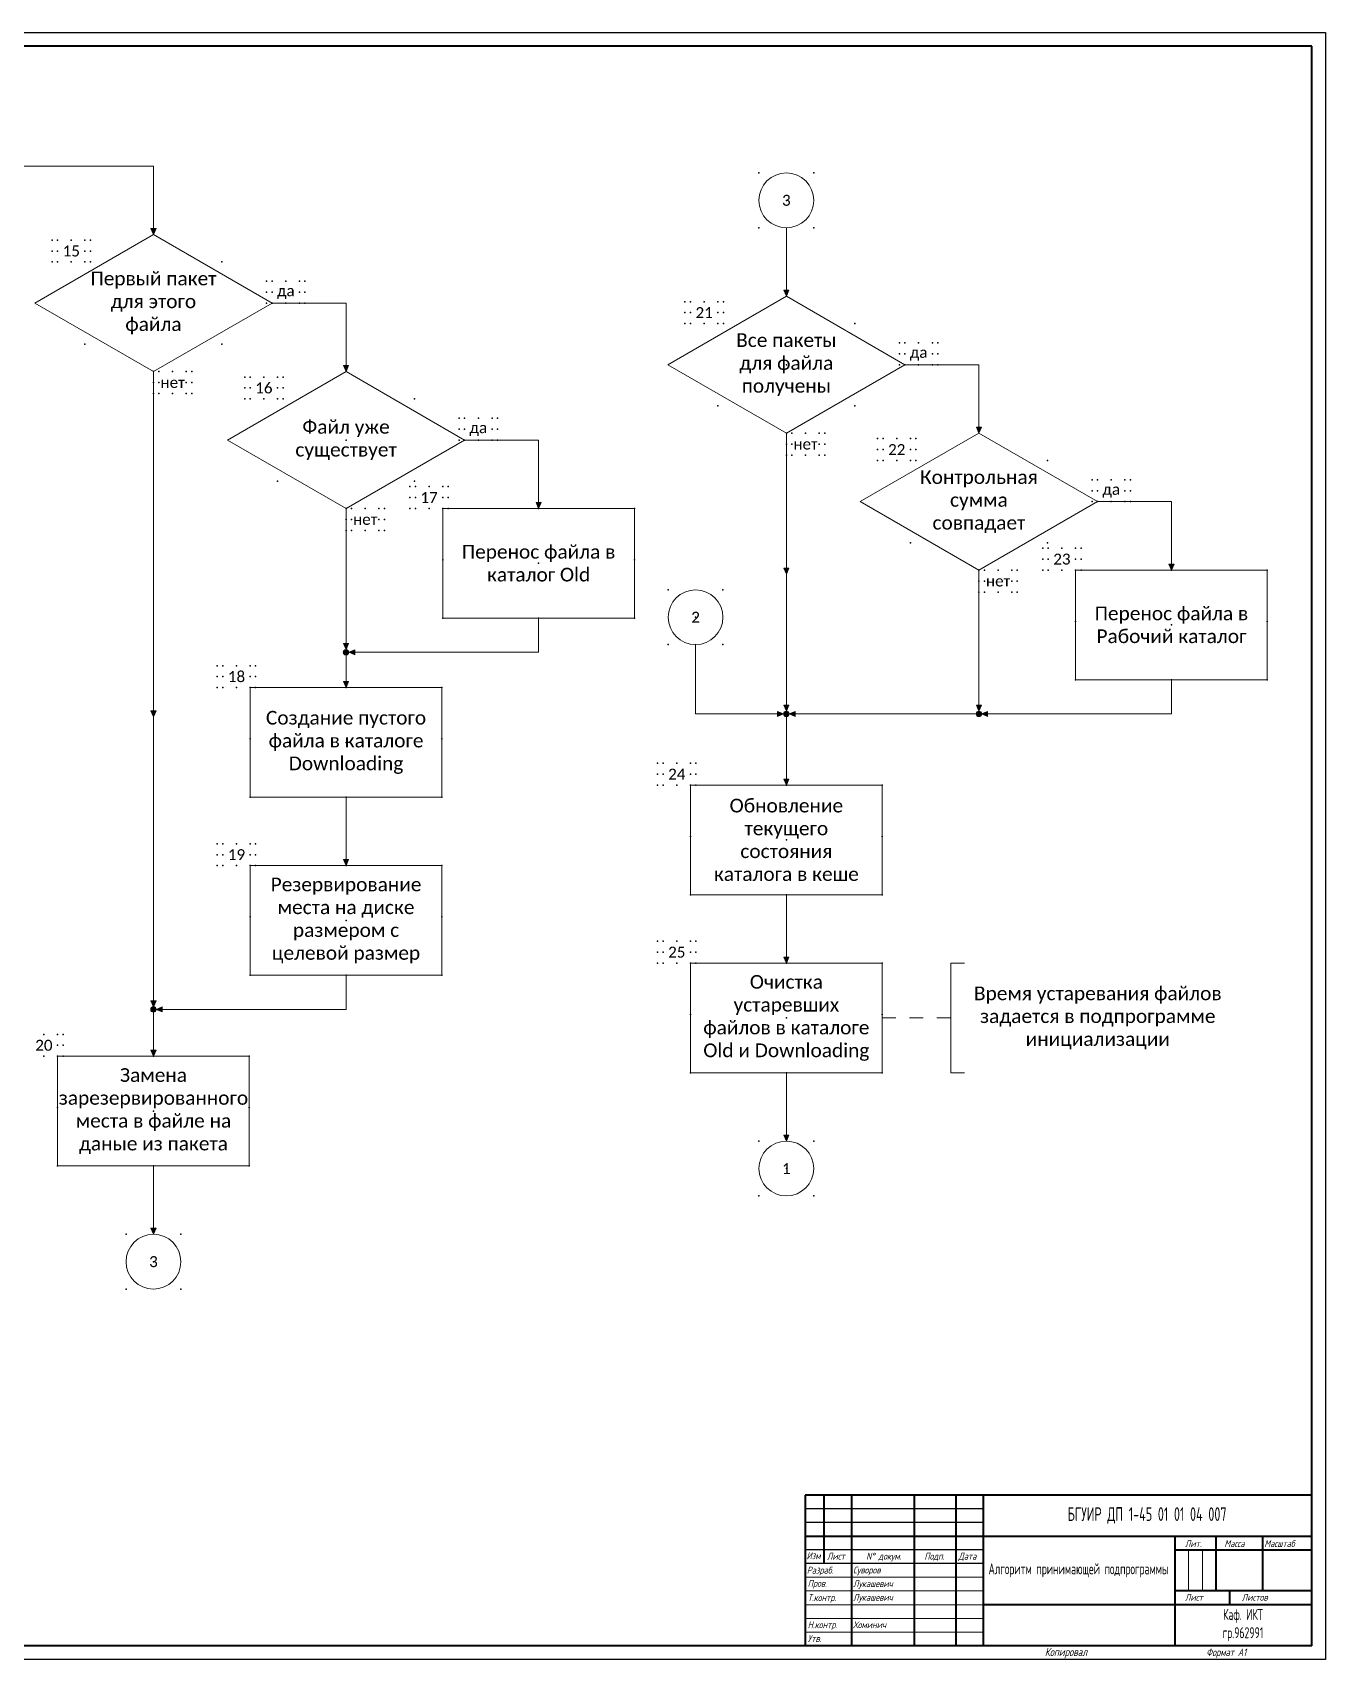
# Model space of a CAD drawing. Extents: x -1063 to 1165, y -1314 to -338.
# Drawn here: x 84 to 556, y -1314 to -720 of the extents above; entities that cross this region are included whole.
import ezdxf

# ---------------------------------------------------------------- set-up
doc = ezdxf.new("R2010")
doc.units = 0
doc.header["$MEASUREMENT"] = 0
doc.layers.get('0').update_dxf_attribs({"linetype": 'CONTINUOUS'})
doc.layers.add('KONTUR', color=7, linetype='CONTINUOUS')
doc.layers.add('Тонкие', color=7, linetype='CONTINUOUS')
doc.layers.add('Невидимка', color=131, linetype='CONTINUOUS', plot=False)
for name, color, linetype, lineweight in [('Основная', 7, 'CONTINUOUS', 40), ('Схема', 50, 'CONTINUOUS', 20), ('текст', 7, 'CONTINUOUS', 20), ('тонкая', 7, 'CONTINUOUS', 20)]:
    doc.layers.add(name, color=color, linetype=linetype, lineweight=lineweight)
doc.styles.add('ЕСКД', font='eskd15.shx', dxfattribs={"width": 0.8})
doc.styles.add('стиль1', font='romans.shx', dxfattribs={"width": 0.75, "oblique": 15, "height": 3.5})

msp = doc.modelspace()

# ---------------------------------------------------------------- hatches: boundary and pattern name
at = {"layer": 'Схема'}
h = msp.add_hatch(color=256, dxfattribs=at)
h.dxf.hatch_style = 1
h.paths.add_polyline_path([(128.79, -791.77), (127.85, -791.77), (127.85, -793.95)])
h.paths.add_polyline_path([(127.85, -791.77), (126.92, -791.77), (127.85, -793.95)])
h = msp.add_hatch(color=256, dxfattribs=at)
h.dxf.hatch_style = 1
h.paths.add_polyline_path([(359.85, -814.27), (358.91, -814.27), (358.91, -816.45)])
h.paths.add_polyline_path([(358.91, -814.27), (357.97, -814.27), (358.91, -816.45)])
h = msp.add_hatch(color=256, dxfattribs=at)
h.dxf.hatch_style = 1
h.paths.add_polyline_path([(199.09, -841.77), (198.16, -841.77), (198.16, -843.95)])
h.paths.add_polyline_path([(198.16, -841.77), (197.22, -841.77), (198.16, -843.95)])
h = msp.add_hatch(color=256, dxfattribs=at)
h.dxf.hatch_style = 1
h.paths.add_polyline_path([(430.15, -864.27), (429.21, -864.27), (429.21, -866.45)])
h.paths.add_polyline_path([(429.21, -864.27), (428.28, -864.27), (429.21, -866.45)])
h = msp.add_hatch(color=256, dxfattribs=at)
h.dxf.hatch_style = 1
h.paths.add_polyline_path([(269.39, -891.77), (268.46, -891.77), (268.46, -893.95)])
h.paths.add_polyline_path([(268.46, -891.77), (267.52, -891.77), (268.46, -893.95)])
h = msp.add_hatch(color=256, dxfattribs=at)
h.dxf.hatch_style = 1
h.paths.add_polyline_path([(500.45, -914.27), (499.51, -914.27), (499.51, -916.45)])
h.paths.add_polyline_path([(499.51, -914.27), (498.58, -914.27), (499.51, -916.45)])
h = msp.add_hatch(color=256, dxfattribs=at)
h.dxf.hatch_style = 1
h.paths.add_polyline_path([(359.85, -915.77), (358.91, -915.77), (358.91, -917.95)])
h.paths.add_polyline_path([(358.91, -915.77), (357.97, -915.77), (358.91, -917.95)])
h = msp.add_hatch(color=256, dxfattribs=at)
h.dxf.hatch_style = 1
h.paths.add_polyline_path([(199.09, -943.27), (198.16, -943.27), (198.16, -945.45)])
h.paths.add_polyline_path([(198.16, -943.27), (197.22, -943.27), (198.16, -945.45)])
h = msp.add_hatch(color=256, dxfattribs=at)
h.dxf.hatch_style = 1
h.paths.add_polyline_path([(198.16, -945.45), (198.16, -947.45, 0.414214), (199.16, -946.45, 0.414214)])
h.paths.add_polyline_path([(198.16, -945.45, 0.414214), (197.16, -946.45, 0.414214), (198.16, -947.45)])
h = msp.add_hatch(color=256, dxfattribs=at)
h.dxf.hatch_style = 1
h.paths.add_polyline_path([(201.34, -947.39), (201.34, -946.45), (199.16, -946.45)])
h.paths.add_polyline_path([(201.34, -946.45), (201.34, -945.52), (199.16, -946.45)])
h = msp.add_hatch(color=256, dxfattribs=at)
h.dxf.hatch_style = 1
h.paths.add_polyline_path([(199.09, -957.16), (198.16, -957.16), (198.16, -959.35)])
h.paths.add_polyline_path([(198.16, -957.16), (197.22, -957.16), (198.16, -959.35)])
h = msp.add_hatch(color=256, dxfattribs=at)
h.dxf.hatch_style = 1
h.paths.add_polyline_path([(128.79, -967.86), (127.85, -967.86), (127.85, -970.05)])
h.paths.add_polyline_path([(127.85, -967.86), (126.92, -967.86), (127.85, -970.05)])
h = msp.add_hatch(color=256, dxfattribs=at)
h.dxf.hatch_style = 1
h.paths.add_polyline_path([(355.72, -968.02), (355.72, -968.95), (357.91, -968.95)])
h.paths.add_polyline_path([(355.72, -968.95), (355.72, -969.89), (357.91, -968.95)])
h = msp.add_hatch(color=256, dxfattribs=at)
h.dxf.hatch_style = 1
h.paths.add_polyline_path([(358.91, -967.95), (358.91, -969.95, 0.414214), (359.91, -968.95, 0.414214)])
h.paths.add_polyline_path([(358.91, -967.95, 0.414214), (357.91, -968.95, 0.414214), (358.91, -969.95)])
h = msp.add_hatch(color=256, dxfattribs=at)
h.dxf.hatch_style = 1
h.paths.add_polyline_path([(359.85, -965.77), (358.91, -965.77), (358.91, -967.95)])
h.paths.add_polyline_path([(358.91, -965.77), (357.97, -965.77), (358.91, -967.95)])
h = msp.add_hatch(color=256, dxfattribs=at)
h.dxf.hatch_style = 1
h.paths.add_polyline_path([(362.1, -969.89), (362.1, -968.95), (359.91, -968.95)])
h.paths.add_polyline_path([(362.1, -968.95), (362.1, -968.02), (359.91, -968.95)])
h = msp.add_hatch(color=256, dxfattribs=at)
h.dxf.hatch_style = 1
h.paths.add_polyline_path([(429.21, -967.95), (429.21, -969.95, 0.414214), (430.21, -968.95, 0.414214)])
h.paths.add_polyline_path([(429.21, -967.95, 0.414214), (428.21, -968.95, 0.414214), (429.21, -969.95)])
h = msp.add_hatch(color=256, dxfattribs=at)
h.dxf.hatch_style = 1
h.paths.add_polyline_path([(430.15, -965.77), (429.21, -965.77), (429.21, -967.95)])
h.paths.add_polyline_path([(429.21, -965.77), (428.28, -965.77), (429.21, -967.95)])
h = msp.add_hatch(color=256, dxfattribs=at)
h.dxf.hatch_style = 1
h.paths.add_polyline_path([(432.4, -969.89), (432.4, -968.95), (430.21, -968.95)])
h.paths.add_polyline_path([(432.4, -968.95), (432.4, -968.02), (430.21, -968.95)])
h = msp.add_hatch(color=256, dxfattribs=at)
h.dxf.hatch_style = 1
h.paths.add_polyline_path([(359.85, -992.77), (358.91, -992.77), (358.91, -994.95)])
h.paths.add_polyline_path([(358.91, -992.77), (357.97, -992.77), (358.91, -994.95)])
h = msp.add_hatch(color=256, dxfattribs=at)
h.dxf.hatch_style = 1
h.paths.add_polyline_path([(199.09, -1022.16), (198.16, -1022.16), (198.16, -1024.35)])
h.paths.add_polyline_path([(198.16, -1022.16), (197.22, -1022.16), (198.16, -1024.35)])
h = msp.add_hatch(color=256, dxfattribs=at)
h.dxf.hatch_style = 1
h.paths.add_polyline_path([(359.85, -1057.77), (358.91, -1057.77), (358.91, -1059.95)])
h.paths.add_polyline_path([(358.91, -1057.77), (357.97, -1057.77), (358.91, -1059.95)])
h = msp.add_hatch(color=256, dxfattribs=at)
h.dxf.hatch_style = 1
h.paths.add_polyline_path([(128.79, -1073.66), (127.85, -1073.66), (127.85, -1075.85)])
h.paths.add_polyline_path([(127.85, -1073.66), (126.92, -1073.66), (127.85, -1075.85)])
h = msp.add_hatch(color=256, dxfattribs=at)
h.dxf.hatch_style = 1
h.paths.add_polyline_path([(127.85, -1075.85), (127.85, -1077.85, 0.414214), (128.85, -1076.85, 0.414214)])
h.paths.add_polyline_path([(127.85, -1075.85, 0.414214), (126.85, -1076.85, 0.414214), (127.85, -1077.85)])
h = msp.add_hatch(color=256, dxfattribs=at)
h.dxf.hatch_style = 1
h.paths.add_polyline_path([(131.04, -1077.78), (131.04, -1076.85), (128.85, -1076.85)])
h.paths.add_polyline_path([(131.04, -1076.85), (131.04, -1075.91), (128.85, -1076.85)])
h = msp.add_hatch(color=256, dxfattribs=at)
h.dxf.hatch_style = 1
h.paths.add_polyline_path([(128.79, -1091.77), (127.85, -1091.77), (127.85, -1093.95)])
h.paths.add_polyline_path([(127.85, -1091.77), (126.92, -1091.77), (127.85, -1093.95)])
h = msp.add_hatch(color=256, dxfattribs=at)
h.dxf.hatch_style = 1
h.paths.add_polyline_path([(359.85, -1122.77), (358.91, -1122.77), (358.91, -1124.95)])
h.paths.add_polyline_path([(358.91, -1122.77), (357.97, -1122.77), (358.91, -1124.95)])
h = msp.add_hatch(color=256, dxfattribs=at)
h.dxf.hatch_style = 1
h.paths.add_polyline_path([(128.79, -1156.77), (127.85, -1156.77), (127.85, -1158.95)])
h.paths.add_polyline_path([(127.85, -1156.77), (126.92, -1156.77), (127.85, -1158.95)])

# ---------------------------------------------------------------- linework, layer by layer
for p, q in [((430.74, -1259.18), (365.74, -1259.18)), ((430.74, -1264.18), (365.74, -1264.18)), ((430.74, -1274.18), (365.74, -1274.18)), ((430.74, -1279.18), (365.74, -1279.18)), ((500.74, -1309.18), (500.74, -1309.18))]:
    msp.add_line(p, q)
at = {"layer": 'KONTUR'}
for p, q in [((-285.26, -720.18), (555.74, -720.18)), ((555.74, -720.18), (555.74, -1314.18)), ((555.74, -1314.18), (-285.26, -1314.18))]:
    msp.add_line(p, q, dxfattribs=at)
at = {"layer": 'Невидимка'}
for p in [(348.91, -771.45), (368.91, -771.45), (358.91, -781.45), (358.91, -781.45), (90.85, -795.95), (92.85, -795.95), (97.85, -795.95), (102.85, -795.95), (104.85, -795.95), (348.91, -791.45), (368.91, -791.45), (90.85, -799.95), (92.85, -799.95), (102.85, -799.95), (104.85, -799.95), (90.85, -803.95), (92.85, -803.95), (97.85, -803.95), (102.85, -803.95), (102.85, -803.95), (104.85, -803.95), (152.85, -803.95), (169.16, -810.95), (171.16, -810.95), (176.16, -810.95), (181.16, -810.95), (183.16, -810.95), (127.85, -818.95), (169.16, -814.95), (169.16, -818.95), (171.16, -814.95), (171.16, -818.95), (176.16, -818.95), (181.16, -814.95), (181.16, -818.95), (183.16, -814.95), (183.16, -818.95), (321.91, -818.45), (323.91, -818.45), (328.91, -818.45), (333.91, -818.45), (335.91, -818.45), (321.91, -822.45), (323.91, -822.45), (333.91, -822.45), (335.91, -822.45), (321.91, -826.45), (323.91, -826.45), (328.91, -826.45), (333.91, -826.45), (333.91, -826.45), (335.91, -826.45), (383.91, -826.45), (102.85, -833.95), (152.85, -833.95), (400.21, -833.45), (400.21, -837.45), (402.21, -833.45), (402.21, -837.45), (407.21, -833.45), (412.21, -833.45), (412.21, -837.45), (414.21, -833.45), (414.21, -837.45), (358.91, -841.45), (400.21, -841.45), (402.21, -841.45), (407.21, -841.45), (412.21, -841.45), (414.21, -841.45), (127.85, -843.95), (127.85, -847.95), (129.85, -843.95), (129.85, -847.95), (134.85, -843.95), (139.85, -843.95), (139.85, -847.95), (141.85, -843.95), (141.85, -847.95), (161.16, -845.95), (163.16, -845.95), (168.16, -845.95), (173.16, -845.95), (175.16, -845.95), (127.85, -851.95), (129.85, -851.95), (134.85, -851.95), (139.85, -851.95), (141.85, -851.95), (161.16, -849.95), (161.16, -853.95), (163.16, -849.95), (163.16, -853.95), (168.16, -853.95), (173.16, -849.95), (173.16, -853.95), (173.16, -853.95), (175.16, -849.95), (175.16, -853.95), (223.16, -853.95), (239.46, -860.95), (241.46, -860.95), (246.46, -860.95), (251.46, -860.95), (253.46, -860.95), (333.91, -856.45), (383.91, -856.45), (239.46, -864.95), (241.46, -864.95), (251.46, -864.95), (253.46, -864.95), (358.91, -866.45), (358.91, -866.45), (360.91, -866.45), (360.91, -866.45), (365.91, -866.45), (365.91, -866.45), (370.91, -866.45), (370.91, -866.45), (372.91, -866.45), (372.91, -866.45), (198.16, -868.95), (239.46, -868.95), (241.46, -868.95), (246.46, -868.95), (251.46, -868.95), (253.46, -868.95), (358.91, -870.45), (358.91, -870.45), (360.91, -870.45), (360.91, -870.45), (370.91, -870.45), (370.91, -870.45), (372.91, -870.45), (372.91, -870.45), (392.21, -868.45), (392.21, -872.45), (394.21, -868.45), (394.21, -872.45), (399.21, -868.45), (404.21, -868.45), (404.21, -872.45), (406.21, -868.45), (406.21, -872.45), (358.91, -874.45), (358.91, -874.45), (360.91, -874.45), (360.91, -874.45), (365.91, -874.45), (365.91, -874.45), (370.91, -874.45), (370.91, -874.45), (372.91, -874.45), (372.91, -874.45), (392.21, -876.45), (394.21, -876.45), (399.21, -876.45), (404.21, -876.45), (404.21, -876.45), (406.21, -876.45), (454.21, -876.45), (173.16, -883.95), (223.16, -883.95), (470.51, -883.45), (472.51, -883.45), (477.51, -883.45), (482.51, -883.45), (484.51, -883.45), (221.46, -885.95), (221.46, -889.95), (223.46, -885.95), (223.46, -889.95), (228.46, -885.95), (233.46, -885.95), (233.46, -889.95), (235.46, -885.95), (235.46, -889.95), (470.51, -887.45), (472.51, -887.45), (482.51, -887.45), (484.51, -887.45), (198.16, -893.95), (200.16, -893.95), (205.16, -893.95), (210.16, -893.95), (212.16, -893.95), (221.46, -893.95), (223.46, -893.95), (228.46, -893.95), (233.46, -893.95), (233.46, -893.95), (235.46, -893.95), (268.46, -893.95), (303.46, -893.95), (429.21, -891.45), (470.51, -891.45), (472.51, -891.45), (477.51, -891.45), (482.51, -891.45), (484.51, -891.45), (198.16, -897.95), (198.16, -901.95), (200.16, -897.95), (200.16, -901.95), (205.16, -901.95), (210.16, -897.95), (210.16, -901.95), (212.16, -897.95), (212.16, -901.95), (404.21, -906.45), (452.51, -908.45), (454.21, -906.45), (454.51, -908.45), (459.51, -908.45), (464.51, -908.45), (466.51, -908.45), (233.46, -912.7), (268.46, -913.95), (268.46, -913.95), (303.46, -912.7), (452.51, -912.45), (454.51, -912.45), (464.51, -912.45), (466.51, -912.45), (429.21, -916.45), (429.21, -920.45), (431.21, -916.45), (431.21, -920.45), (436.21, -916.45), (441.21, -916.45), (441.21, -920.45), (443.21, -916.45), (443.21, -920.45), (452.51, -916.45), (454.51, -916.45), (459.51, -916.45), (464.51, -916.45), (464.51, -916.45), (466.51, -916.45), (499.51, -916.45), (534.51, -916.45), (315.78, -923.66), (335.78, -923.66), (429.21, -924.45), (431.21, -924.45), (436.21, -924.45), (441.21, -924.45), (443.21, -924.45), (233.46, -933.95), (268.46, -933.95), (303.46, -933.95), (325.78, -933.66), (325.78, -933.66), (464.51, -935.2), (499.51, -936.45), (499.51, -936.45), (534.51, -935.2), (315.78, -943.66), (335.78, -943.66), (151.16, -951.35), (151.16, -955.35), (153.16, -951.35), (153.16, -955.35), (158.16, -951.35), (163.16, -951.35), (163.16, -955.35), (165.16, -951.35), (165.16, -955.35), (151.16, -959.35), (153.16, -959.35), (158.16, -959.35), (163.16, -959.35), (163.16, -959.35), (165.16, -959.35), (198.16, -959.35), (233.16, -959.35), (464.51, -956.45), (499.51, -956.45), (534.51, -956.45), (163.16, -978.1), (198.16, -979.35), (198.16, -979.35), (233.16, -978.1), (311.91, -986.95), (311.91, -990.95), (313.91, -986.95), (313.91, -990.95), (318.91, -986.95), (323.91, -986.95), (323.91, -990.95), (325.91, -986.95), (325.91, -990.95), (311.91, -994.95), (313.91, -994.95), (318.91, -994.95), (323.91, -994.95), (323.91, -994.95), (325.91, -994.95), (358.91, -994.95), (393.91, -994.95), (163.16, -999.35), (198.16, -999.35), (233.16, -999.35), (323.91, -1013.7), (358.91, -1014.95), (358.91, -1014.95), (393.91, -1013.7), (151.16, -1016.35), (151.16, -1020.35), (153.16, -1016.35), (153.16, -1020.35), (158.16, -1016.35), (163.16, -1016.35), (163.16, -1020.35), (165.16, -1016.35), (165.16, -1020.35), (151.16, -1024.35), (153.16, -1024.35), (158.16, -1024.35), (163.16, -1024.35), (163.16, -1024.35), (165.16, -1024.35), (198.16, -1024.35), (233.16, -1024.35), (323.91, -1034.95), (358.91, -1034.95), (393.91, -1034.95), (163.16, -1043.1), (198.16, -1044.35), (198.16, -1044.35), (233.16, -1043.1), (311.91, -1051.95), (311.91, -1055.95), (313.91, -1051.95), (313.91, -1055.95), (318.91, -1051.95), (323.91, -1051.95), (323.91, -1055.95), (325.91, -1051.95), (325.91, -1055.95), (311.91, -1059.95), (313.91, -1059.95), (318.91, -1059.95), (323.91, -1059.95), (323.91, -1059.95), (325.91, -1059.95), (358.91, -1059.95), (393.91, -1059.95), (163.16, -1064.35), (198.16, -1064.35), (233.16, -1064.35), (323.91, -1078.7), (358.91, -1079.95), (358.91, -1079.95), (393.91, -1078.7), (87.85, -1085.95), (92.85, -1085.95), (94.85, -1085.95), (92.85, -1089.95), (94.85, -1089.95), (87.85, -1093.95), (92.85, -1093.95), (92.85, -1093.95), (94.85, -1093.95), (127.85, -1093.95), (162.85, -1093.95), (323.91, -1099.95), (358.91, -1099.95), (393.91, -1099.95), (92.85, -1112.7), (127.85, -1113.95), (127.85, -1113.95), (162.85, -1112.7), (348.91, -1124.95), (368.91, -1124.95), (92.85, -1133.95), (127.85, -1133.95), (162.85, -1133.95), (358.91, -1134.95), (358.91, -1134.95), (348.91, -1144.95), (368.91, -1144.95), (117.85, -1158.95), (137.85, -1158.95), (127.85, -1168.95), (127.85, -1168.95), (117.85, -1178.95), (137.85, -1178.95)]:
    msp.add_point(p, dxfattribs=at)
at = {"layer": 'Основная'}
for p, q in [((550.74, -725.18), (-265.26, -725.18)), ((550.74, -1309.18), (550.74, -725.18)), ((365.74, -1254.18), (365.74, -1309.18)), ((550.74, -1254.18), (365.74, -1254.18)), ((372.74, -1279.18), (372.74, -1254.18)), ((382.74, -1254.18), (382.74, -1309.18)), ((405.74, -1309.18), (405.74, -1254.18)), ((420.74, -1254.18), (420.74, -1309.18)), ((430.74, -1254.18), (430.74, -1309.18)), ((365.74, -1269.18), (550.74, -1269.18)), ((500.74, -1269.18), (500.74, -1309.18)), ((515.74, -1269.18), (515.74, -1289.18)), ((532.74, -1269.18), (532.74, -1289.18)), ((500.74, -1274.18), (550.74, -1274.18)), ((550.74, -1294.18), (430.74, -1294.18)), ((550.74, -1289.18), (500.74, -1289.18)), ((520.74, -1289.18), (520.74, -1294.18)), ((550.74, -1309.18), (-265.26, -1309.18))]:
    msp.add_line(p, q, dxfattribs=at)
at = {"layer": 'Схема'}
for p, q in [((127.85, -768.95), (67.44, -768.95)), ((127.85, -768.95), (127.85, -793.95)), ((127.85, -768.95), (127.85, -793.95)), ((127.85, -793.95), (84.55, -818.95)), ((126.92, -791.77), (127.85, -793.95)), ((126.92, -791.77), (128.79, -791.77)), ((128.79, -791.77), (127.85, -793.95)), ((127.85, -793.95), (171.16, -818.95)), ((358.91, -791.45), (358.91, -816.45)), ((358.91, -791.45), (358.91, -816.45)), ((127.85, -843.95), (84.55, -818.95)), ((127.85, -843.95), (171.16, -818.95)), ((171.16, -818.95), (198.16, -818.95)), ((198.16, -818.95), (198.16, -843.95)), ((198.16, -818.95), (198.16, -843.95)), ((358.91, -816.45), (315.61, -841.45)), ((357.97, -814.27), (358.91, -816.45)), ((357.97, -814.27), (359.85, -814.27)), ((359.85, -814.27), (358.91, -816.45)), ((358.91, -816.45), (402.21, -841.45)), ((197.22, -841.77), (198.16, -843.95)), ((197.22, -841.77), (199.09, -841.77)), ((199.09, -841.77), (198.16, -843.95)), ((358.91, -866.45), (315.61, -841.45)), ((358.91, -866.45), (402.21, -841.45)), ((402.21, -841.45), (429.21, -841.45)), ((429.21, -841.45), (429.21, -866.45)), ((429.21, -841.45), (429.21, -866.45)), ((127.85, -843.95), (127.85, -1093.95)), ((198.16, -843.95), (154.85, -868.95)), ((198.16, -843.95), (241.46, -868.95)), ((358.91, -866.45), (358.91, -918.95)), ((429.21, -866.45), (385.91, -891.45)), ((428.28, -864.27), (429.21, -866.45)), ((428.28, -864.27), (430.15, -864.27)), ((430.15, -864.27), (429.21, -866.45)), ((429.21, -866.45), (472.51, -891.45)), ((198.16, -893.95), (154.85, -868.95)), ((198.16, -893.95), (241.46, -868.95)), ((241.46, -868.95), (268.46, -868.95)), ((268.46, -868.95), (268.46, -893.95)), ((268.46, -868.95), (268.46, -893.95)), ((198.16, -893.95), (198.16, -959.35)), ((233.46, -893.95), (303.46, -893.95)), ((233.46, -893.95), (233.46, -933.95)), ((267.52, -891.77), (268.46, -893.95)), ((267.52, -891.77), (269.39, -891.77)), ((269.39, -891.77), (268.46, -893.95)), ((303.46, -893.95), (303.46, -933.95)), ((429.21, -916.45), (385.91, -891.45)), ((429.21, -916.45), (472.51, -891.45)), ((472.51, -891.45), (499.51, -891.45)), ((499.51, -891.45), (499.51, -916.45)), ((499.51, -891.45), (499.51, -916.45)), ((498.58, -914.27), (499.51, -916.45)), ((498.58, -914.27), (500.45, -914.27)), ((500.45, -914.27), (499.51, -916.45)), ((357.97, -915.77), (358.91, -917.95)), ((357.97, -915.77), (359.85, -915.77)), ((359.85, -915.77), (358.91, -917.95)), ((358.91, -918.95), (358.91, -968.95)), ((429.21, -916.45), (429.21, -968.95)), ((464.51, -916.45), (534.51, -916.45)), ((464.51, -916.45), (464.51, -956.45)), ((534.51, -916.45), (534.51, -956.45)), ((233.46, -933.95), (303.46, -933.95)), ((268.46, -933.95), (268.46, -946.45)), ((197.22, -943.27), (198.16, -945.45)), ((197.22, -943.27), (199.09, -943.27)), ((199.09, -943.27), (198.16, -945.45)), ((325.78, -943.66), (325.78, -968.95)), ((268.46, -946.45), (198.16, -946.45)), ((201.34, -945.52), (199.16, -946.45)), ((201.34, -947.39), (199.16, -946.45)), ((201.34, -945.52), (201.34, -947.39)), ((163.16, -959.35), (233.16, -959.35)), ((163.16, -959.35), (163.16, -999.35)), ((197.22, -957.16), (198.16, -959.35)), ((197.22, -957.16), (199.09, -957.16)), ((199.09, -957.16), (198.16, -959.35)), ((233.16, -959.35), (233.16, -999.35)), ((464.51, -956.45), (534.51, -956.45)), ((499.51, -956.45), (499.51, -968.95)), ((126.92, -967.86), (127.85, -970.05)), ((126.92, -967.86), (128.79, -967.86)), ((128.79, -967.86), (127.85, -970.05)), ((355.72, -968.02), (357.91, -968.95)), ((355.72, -969.89), (355.72, -968.02)), ((357.97, -965.77), (358.91, -967.95)), ((357.97, -965.77), (359.85, -965.77)), ((359.85, -965.77), (358.91, -967.95)), ((362.1, -968.02), (359.91, -968.95)), ((362.1, -968.02), (362.1, -969.89)), ((428.28, -965.77), (429.21, -967.95)), ((428.28, -965.77), (430.15, -965.77)), ((430.15, -965.77), (429.21, -967.95)), ((432.4, -968.02), (430.21, -968.95)), ((432.4, -968.02), (432.4, -969.89)), ((358.91, -968.95), (325.78, -968.95)), ((355.72, -969.89), (357.91, -968.95)), ((428.21, -968.95), (358.91, -968.95)), ((358.91, -969.95), (358.91, -994.95)), ((362.1, -969.89), (359.91, -968.95)), ((499.51, -968.95), (429.21, -968.95)), ((432.4, -969.89), (430.21, -968.95)), ((323.91, -994.95), (393.91, -994.95)), ((323.91, -994.95), (323.91, -1034.95)), ((357.97, -992.77), (358.91, -994.95)), ((357.97, -992.77), (359.85, -992.77)), ((359.85, -992.77), (358.91, -994.95)), ((393.91, -994.95), (393.91, -1034.95)), ((163.16, -999.35), (233.16, -999.35)), ((198.16, -999.35), (198.16, -1024.35)), ((163.16, -1024.35), (233.16, -1024.35)), ((163.16, -1024.35), (163.16, -1064.35)), ((197.22, -1022.16), (198.16, -1024.35)), ((197.22, -1022.16), (199.09, -1022.16)), ((199.09, -1022.16), (198.16, -1024.35)), ((233.16, -1024.35), (233.16, -1064.35)), ((323.91, -1034.95), (393.91, -1034.95)), ((358.91, -1034.95), (358.91, -1059.95)), ((323.91, -1059.95), (393.91, -1059.95)), ((323.91, -1059.95), (323.91, -1099.95)), ((357.97, -1057.77), (358.91, -1059.95)), ((357.97, -1057.77), (359.85, -1057.77)), ((359.85, -1057.77), (358.91, -1059.95)), ((393.91, -1059.95), (393.91, -1099.95)), ((418.91, -1059.95), (423.91, -1059.95)), ((418.91, -1059.95), (418.91, -1099.95)), ((163.16, -1064.35), (233.16, -1064.35)), ((198.16, -1064.35), (198.16, -1076.85)), ((126.92, -1073.66), (127.85, -1075.85)), ((126.92, -1073.66), (128.79, -1073.66)), ((128.79, -1073.66), (127.85, -1075.85)), ((198.16, -1076.85), (127.85, -1076.85)), ((131.04, -1075.91), (128.85, -1076.85)), ((131.04, -1077.78), (128.85, -1076.85)), ((131.04, -1075.91), (131.04, -1077.78)), ((393.91, -1079.95), (398.91, -1079.95)), ((403.91, -1079.95), (408.91, -1079.95)), ((413.91, -1079.95), (418.91, -1079.95)), ((126.92, -1091.77), (127.85, -1093.95)), ((126.92, -1091.77), (128.79, -1091.77)), ((128.79, -1091.77), (127.85, -1093.95)), ((92.85, -1093.95), (162.85, -1093.95)), ((92.85, -1093.95), (92.85, -1133.95)), ((162.85, -1093.95), (162.85, -1133.95)), ((323.91, -1099.95), (393.91, -1099.95)), ((358.91, -1099.95), (358.91, -1124.95)), ((418.91, -1099.95), (423.91, -1099.95)), ((357.97, -1122.77), (358.91, -1124.95)), ((357.97, -1122.77), (359.85, -1122.77)), ((359.85, -1122.77), (358.91, -1124.95)), ((92.85, -1133.95), (162.85, -1133.95)), ((127.85, -1133.95), (127.85, -1158.95)), ((127.85, -1133.95), (127.85, -1158.95)), ((126.92, -1156.77), (127.85, -1158.95)), ((126.92, -1156.77), (128.79, -1156.77)), ((128.79, -1156.77), (127.85, -1158.95))]:
    msp.add_line(p, q, dxfattribs=at)
for centre, radius in [((358.91, -781.45), 10), ((325.78, -933.66), 10), ((198.16, -946.45), 1), ((358.91, -968.95), 1), ((429.21, -968.95), 1), ((127.85, -1076.85), 1), ((358.91, -1134.95), 10), ((127.85, -1168.95), 10)]:
    msp.add_circle(centre, radius, dxfattribs=at)
at = {"layer": 'тонкая'}
for p, q in [((505.72, -1274.39), (505.72, -1289.18)), ((510.8, -1274.39), (510.8, -1289.18)), ((365.74, -1284.18), (430.74, -1284.18)), ((430.74, -1289.18), (365.74, -1289.18)), ((430.74, -1294.18), (365.74, -1294.18))]:
    msp.add_line(p, q, dxfattribs=at)
for points in [[(365.74, -1299.18), (430.74, -1299.18)], [(365.74, -1304.18), (430.74, -1304.18)]]:
    msp.add_lwpolyline(points, dxfattribs=at)

# ---------------------------------------------------------------- texts
at = {"layer": 'Схема', "attachment_point": 5}
for s, width, gutter_width, insert, char_height in [('{\\fCalibri|b0|i0|c204|p34;3}', 20, 20, (358.91, -781.45), 4), ('{\\fCalibri|b0|i0|c204|p34;15}', 10, 20, (97.85, -799.95), 4), ('{\\fCalibri|b0|i0|c204|p34;Первый пакет для этого файла}', 50, 20, (127.85, -818.95), 5), ('{\\fCalibri|b0|i0|c204|p34;да}', 10, 20, (176.16, -814.95), 4), ('{\\fCalibri|b0|i0|c204|p34;21}', 10, 20, (328.91, -822.45), 4), ('{\\fCalibri|b0|i0|c204|p34;Все пакеты для файла получены}', 50, 20, (358.91, -841.45), 5), ('{\\fCalibri|b0|i0|c204|p34;да}', 10, 20, (407.21, -837.45), 4), ('{\\fCalibri|b0|i0|c204|p34;нет}', 10, 20, (134.85, -847.95), 4), ('{\\fCalibri|b0|i0|c204|p34;16}', 10, 20, (168.16, -849.95), 4), ('{\\fCalibri|b0|i0|c204|p34;Файл уже существует}', 50, 20, (198.16, -868.95), 5), ('{\\fCalibri|b0|i0|c204|p34;да}', 10, 20, (246.46, -864.95), 4), ('{\\fCalibri|b0|i0|c204|p34;нет}', 10, 20, (365.91, -870.45), 4), ('{\\fCalibri|b0|i0|c204|p34;нет}', 10, 20, (365.91, -870.45), 4), ('{\\fCalibri|b0|i0|c204|p34;22}', 10, 20, (399.21, -872.45), 4), ('{\\fCalibri|b0|i0|c204|p34;Контрольная сумма совпадает}', 50, 20, (429.21, -891.45), 5), ('{\\fCalibri|b0|i0|c204|p34;17}', 10, 20, (228.46, -889.95), 4), ('{\\fCalibri|b0|i0|c204|p34;да}', 10, 20, (477.51, -887.45), 4), ('{\\fCalibri|b0|i0|c204|p34;нет}', 10, 20, (205.16, -897.95), 4), ('{\\fCalibri|b0|i0|c204|p34;Перенос файла в каталог \\fCalibri|b0|i0|c0|p34;Old}', 62.5, 25, (268.46, -913.95), 5), ('{\\fCalibri|b0|i0|c204|p34;23}', 10, 20, (459.51, -912.45), 4), ('{\\fCalibri|b0|i0|c204|p34;нет}', 10, 20, (436.21, -920.45), 4), ('{\\fCalibri|b0|i0|c204|p34;2}', 20, 20, (325.78, -933.66), 4), ('{\\fCalibri|b0|i0|c204|p34;Перенос файла в Рабочий каталог}', 62.5, 25, (499.51, -936.45), 5), ('{\\fCalibri|b0|i0|c204|p34;18}', 10, 20, (158.16, -955.35), 4), ('{\\fCalibri|b0|i0|c204|p34;Создание пустого файла в каталоге \\fCalibri|b0|i0|c0|p34;Downloading}', 62.5, 25, (198.16, -979.35), 5), ('{\\fCalibri|b0|i0|c204|p34;24}', 10, 20, (318.91, -990.95), 4), ('{\\fCalibri|b0|i0|c204|p34;Обновление текущего состояния каталога в кеше}', 62.5, 25, (358.91, -1014.95), 5), ('{\\fCalibri|b0|i0|c204|p34;19}', 10, 20, (158.16, -1020.35), 4), ('{\\fCalibri|b0|i0|c204|p34;Резервирование места на диске размером с целевой размер}', 62.5, 25, (198.16, -1044.35), 5), ('{\\fCalibri|b0|i0|c204|p34;25}', 10, 20, (318.91, -1055.95), 4), ('{\\fCalibri|b0|i0|c204|p34;Очистка устаревших файлов в каталоге \\fCalibri|b0|i0|c0|p34;Old \\fCalibri|b0|i0|c204|p34;и \\fCalibri|b0|i0|c0|p34;Downloading}', 62.5, 25, (358.91, -1079.95), 5), ('{\\fCalibri|b0|i0|c204|p34;Время устаревания файлов задается в подпрограмме инициализации}', 100.5782, 25, (472.61, -1079.95), 5), ('{\\fCalibri|b0|i0|c204|p34;20}', 10, 20, (87.85, -1089.95), 4), ('{\\fCalibri|b0|i0|c204|p34;Замена зарезервированного места в файле на даные из пакета}', 62.5, 25, (127.85, -1113.95), 5), ('{\\fCalibri|b0|i0|c204|p34;1}', 20, 20, (358.91, -1134.95), 4), ('{\\fCalibri|b0|i0|c204|p34;3}', 20, 20, (127.85, -1168.95), 4)]:
    msp.add_mtext_dynamic_manual_height_columns(s, width=width, gutter_width=gutter_width, heights=[0], dxfattribs=dict(at, insert=insert, char_height=char_height))
at = {"layer": 'текст', "style": 'стиль1', "oblique": 15, "width": 0.75}
for s, height, p in [('Лит.', 2.5, (504.45, -1273.11)), ('Масса', 2.5, (518.83, -1273.11)), ('Масштаб', 2.5, (533.42, -1273.11)), ('Изм', 2.5, (366.28, -1277.57)), ('Лист', 2.5, (373.76, -1277.72)), ('N%%d докум. ', 2.5, (388.04, -1277.72)), ('Подп.', 2.5, (409.29, -1277.72)), ('Дата', 2.5, (421.74, -1277.72)), ('Разраб.', 2.5, (366.4, -1282.82)), ('Суворов', 2.5, (383.27, -1282.76)), ('Пров.', 2.5, (366.7, -1287.65)), ('Лукашевич', 2.5, (383.27, -1287.76)), ('Т.контр.', 2.5, (366.7, -1292.84)), ('Лукашевич', 2.5, (383.27, -1292.76)), ('Лист', 2.5, (504.45, -1292.73)), ('Листов', 2.5, (525.18, -1292.73)), ('Н.контр.', 2.5, (366.7, -1302.77)), ('Хоминич', 2.5, (383.27, -1302.76)), ('Утв.', 2.5, (366.7, -1307.79)), ('Копировал', 3, (453.27, -1312.93)), ('Формат А1', 2.75, (512.2, -1312.93))]:
    msp.add_text(s, height=height, dxfattribs=at).set_placement(p)
at = {"layer": 'Тонкие', "attachment_point": 5, "style": 'ЕСКД'}
for s, width, insert, char_height in [('БГУИР ДП 1-45 01 01 04 007', 120, (490.61, -1261.62), 5), ('Алгоритм принимающей подпрограммы', 70, (465.61, -1281.62), 4), ('Каф. ИКТ\\Pгр.962991', 50, (525.61, -1301.62), 4)]:
    msp.add_mtext_dynamic_manual_height_columns(s, width=width, gutter_width=20, heights=[0], dxfattribs=dict(at, insert=insert, char_height=char_height))

doc.saveas('drawing.dxf')
